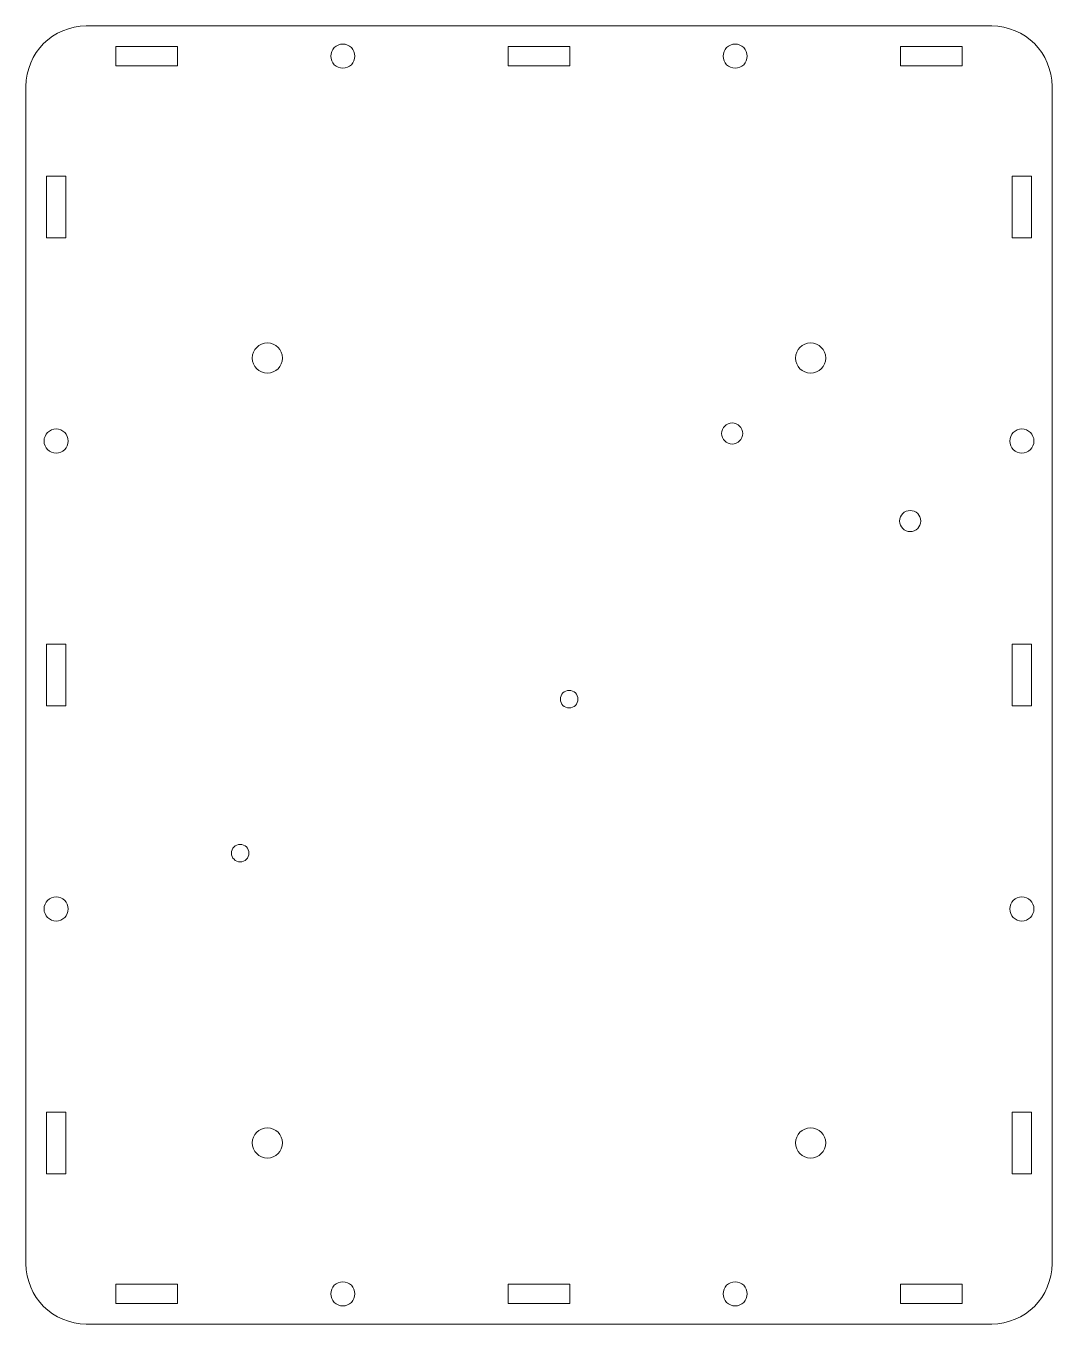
# Model space of a CAD drawing. Header units: millimetres. Extents: x 0 to 170, y 0 to 215.
import ezdxf

# ---------------------------------------------------------------- set-up
doc = ezdxf.new("R2010")
doc.units = ezdxf.units.MM
doc.layers.get('0').update_dxf_attribs({"linetype": 'CONTINUOUS', "lineweight": 0})
for name, color, linetype, lineweight in [('3x10_Female', 1, 'CONTINUOUS', 0), ('Panel_Outer', 1, 'CONTINUOUS', 0), ('PlatformMountingHoles', 1, 'CONTINUOUS', 0), ('RaspberryPi_MountingHoles', 1, 'CONTINUOUS', 0), ('SwReg_MountingHoles', 1, 'CONTINUOUS', 0)]:
    doc.layers.add(name, color=color, linetype=linetype, lineweight=lineweight)

# ---------------------------------------------------------------- blocks, each defined once
blk = doc.blocks.new('3x10_Female-10')
at = {"layer": '3x10_Female'}
for p, q in [((1.6, 5.1), (-1.6, 5.1)), ((-1.6, 5.1), (-1.6, -5.1)), ((1.6, -5.1), (1.6, 5.1)), ((-1.6, -5.1), (1.6, -5.1))]:
    blk.add_line(p, q, dxfattribs=at)
blk = doc.blocks.new('3x10_Female-11')
at = {"layer": '3x10_Female'}
for p, q in [((1.6, 5.1), (-1.6, 5.1)), ((-1.6, 5.1), (-1.6, -5.1)), ((1.6, -5.1), (1.6, 5.1)), ((-1.6, -5.1), (1.6, -5.1))]:
    blk.add_line(p, q, dxfattribs=at)
blk = doc.blocks.new('3x10_Female-12')
at = {"layer": '3x10_Female'}
for p, q in [((1.6, 5.1), (-1.6, 5.1)), ((-1.6, 5.1), (-1.6, -5.1)), ((1.6, -5.1), (1.6, 5.1)), ((-1.6, -5.1), (1.6, -5.1))]:
    blk.add_line(p, q, dxfattribs=at)
blk = doc.blocks.new('3x10_Female-13')
at = {"layer": '3x10_Female'}
for p, q in [((1.6, 5.1), (-1.6, 5.1)), ((-1.6, 5.1), (-1.6, -5.1)), ((1.6, -5.1), (1.6, 5.1)), ((-1.6, -5.1), (1.6, -5.1))]:
    blk.add_line(p, q, dxfattribs=at)
blk = doc.blocks.new('3x10_Female-14')
at = {"layer": '3x10_Female'}
for p, q in [((1.6, 5.1), (-1.6, 5.1)), ((-1.6, 5.1), (-1.6, -5.1)), ((1.6, -5.1), (1.6, 5.1)), ((-1.6, -5.1), (1.6, -5.1))]:
    blk.add_line(p, q, dxfattribs=at)
blk = doc.blocks.new('RaspberryPi-0')
at = {"layer": 'RaspberryPi_MountingHoles'}
for centre in [(80, 43.5), (25.5, 18)]:
    blk.add_circle(centre, 1.45, dxfattribs=at)
blk = doc.blocks.new('ITEAD-SwitchModeVoltageReg-0')
at = {"layer": 'SwReg_MountingHoles'}
for centre in [(7, 17.5), (36.5, 3)]:
    blk.add_circle(centre, 1.75, dxfattribs=at)

msp = doc.modelspace()

# ---------------------------------------------------------------- linework, layer by layer
at = {"layer": '3x10_Female'}
for p, q in [((6.6, 112.6), (3.4, 112.6)), ((3.4, 112.6), (3.4, 102.4)), ((6.6, 102.4), (6.6, 112.6)), ((166.6, 112.6), (163.4, 112.6)), ((163.4, 112.6), (163.4, 102.4)), ((166.6, 102.4), (166.6, 112.6)), ((3.4, 102.4), (6.6, 102.4)), ((163.4, 102.4), (166.6, 102.4))]:
    msp.add_line(p, q, dxfattribs=at)
at = {"layer": 'Panel_Outer'}
for p, q in [((160, 215), (10, 215)), ((0, 205), (0, 10)), ((170, 10), (170, 205)), ((10, 0), (160, 0))]:
    msp.add_line(p, q, dxfattribs=at)
for centre in [(52.5, 210), (117.5, 210), (5, 146.25), (165, 146.25), (5, 68.75), (165, 68.75), (52.5, 5), (117.5, 5)]:
    msp.add_circle(centre, 2, dxfattribs=at)
for centre, start, end in [((10, 205), 90, 180), ((160, 205), 0, 90), ((10, 10), 180, 270), ((160, 10), 270, 0)]:
    msp.add_arc(centre, 10, start, end, dxfattribs=at)
at = {"layer": 'PlatformMountingHoles'}
for centre in [(40, 160), (130, 160), (40, 30), (130, 30)]:
    msp.add_circle(centre, 2.5, dxfattribs=at)

# ---------------------------------------------------------------- block references
for name, p in [('ITEAD-SwitchModeVoltageReg-0', (110, 130)), ('RaspberryPi-0', (10, 60))]:
    msp.add_blockref(name, p)
at = {"layer": 'Panel_Outer', "rotation": 90}
for name, p in [('3x10_Female-10', (20, 210)), ('3x10_Female-11', (85, 210)), ('3x10_Female-12', (150, 210))]:
    msp.add_blockref(name, p, dxfattribs=at)
at = {"layer": 'Panel_Outer'}
for name, p in [('3x10_Female-13', (5, 185)), ('3x10_Female-14', (5, 30))]:
    msp.add_blockref(name, p, dxfattribs=at)
at = {"layer": 'Panel_Outer', "xscale": -1}
for name, p in [('3x10_Female-13', (165, 185)), ('3x10_Female-14', (165, 30))]:
    msp.add_blockref(name, p, dxfattribs=at)
at = {"layer": 'Panel_Outer', "xscale": -1, "rotation": 90}
for name, p in [('3x10_Female-10', (20, 5)), ('3x10_Female-11', (85, 5)), ('3x10_Female-12', (150, 5))]:
    msp.add_blockref(name, p, dxfattribs=at)

doc.saveas('drawing.dxf')
